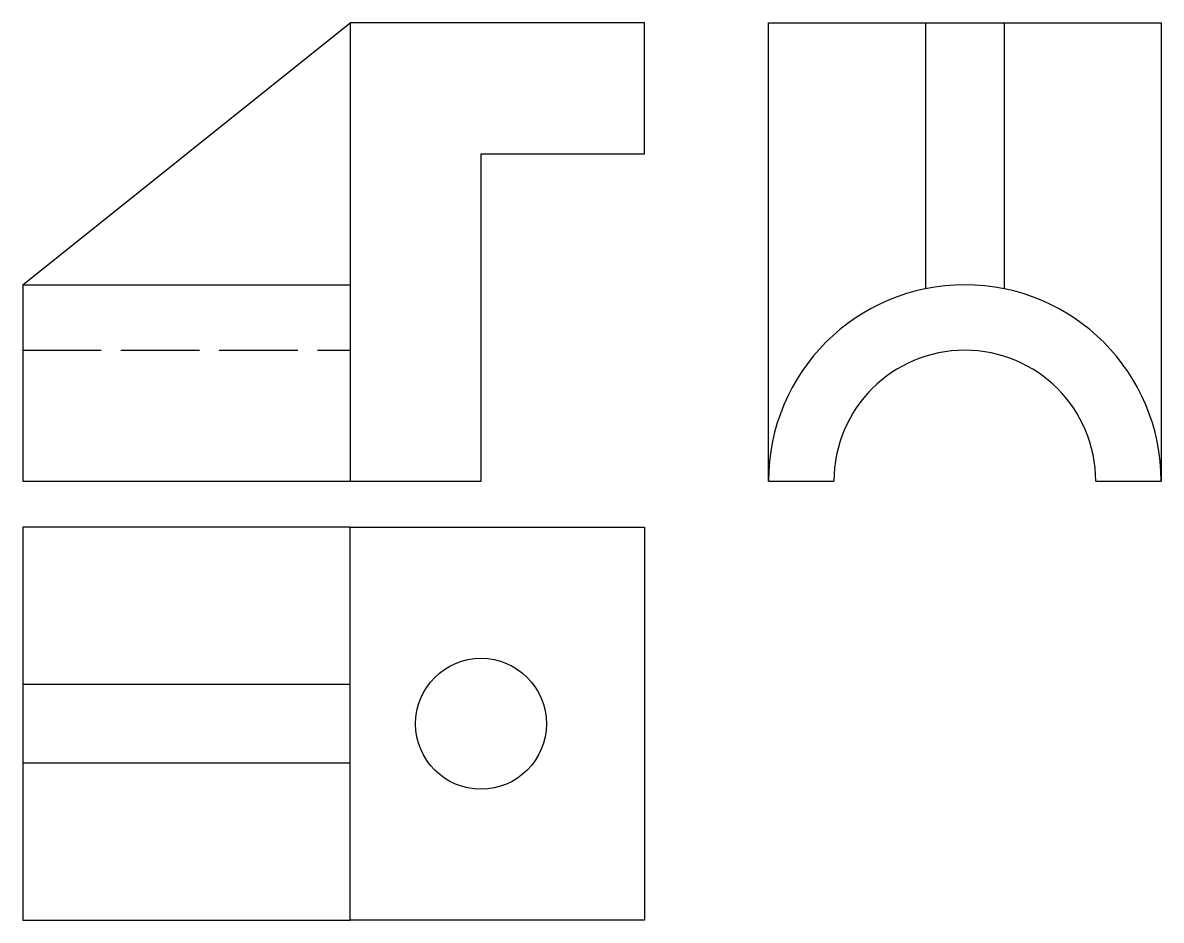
# Model space of a CAD drawing. Header units: inches. Extents: x -31 to 143, y -45 to 92.
import ezdxf

# ---------------------------------------------------------------- set-up
doc = ezdxf.new("R2010")
doc.units = ezdxf.units.IN
doc.header["$MEASUREMENT"] = 0
doc.linetypes.add('ACAD_ISO02W100', pattern=[15, 12, -3])

msp = doc.modelspace()

# ---------------------------------------------------------------- linework, layer by layer
for p, q in [((-30.95, 52.4), (19.05, 92.4)), ((64.05, 92.4), (19.05, 92.4)), ((19.05, 92.4), (19.05, 22.4)), ((64.05, 72.4), (64.05, 92.4)), ((82.96, 22.4), (82.96, 92.4)), ((82.96, 92.4), (142.96, 92.4)), ((106.96, 92.4), (106.96, 51.79)), ((118.96, 92.4), (118.96, 51.79)), ((142.96, 92.4), (142.96, 22.4)), ((39.05, 22.4), (39.05, 72.4)), ((39.05, 72.4), (64.05, 72.4)), ((-30.95, 52.4), (19.05, 52.4)), ((-30.95, 52.4), (-30.95, 22.4)), ((-30.95, 22.4), (19.05, 22.4)), ((19.05, 22.4), (39.05, 22.4)), ((82.96, 22.4), (92.96, 22.4)), ((132.96, 22.4), (142.96, 22.4)), ((19.05, 15.37), (-30.95, 15.37)), ((-30.95, 15.37), (-30.95, -44.63)), ((19.05, 15.37), (64.05, 15.37)), ((19.05, -44.63), (19.05, 15.37)), ((64.05, 15.37), (64.05, -44.63)), ((19.05, -8.63), (-30.95, -8.63)), ((19.05, -20.63), (-30.95, -20.63)), ((-30.95, -44.63), (19.05, -44.63)), ((64.05, -44.63), (19.05, -44.63))]:
    msp.add_line(p, q)
at = {"linetype": 'ACAD_ISO02W100'}
for p, q in [((64.05, 92.4), (39.05, 92.4)), ((-30.95, 42.4), (19.05, 42.4))]:
    msp.add_line(p, q, dxfattribs=at)
msp.add_circle((39.05, -14.63), 10)
for radius in [30, 20]:
    msp.add_arc((112.96, 22.4), radius, 0, 180)

doc.saveas('drawing.dxf')
